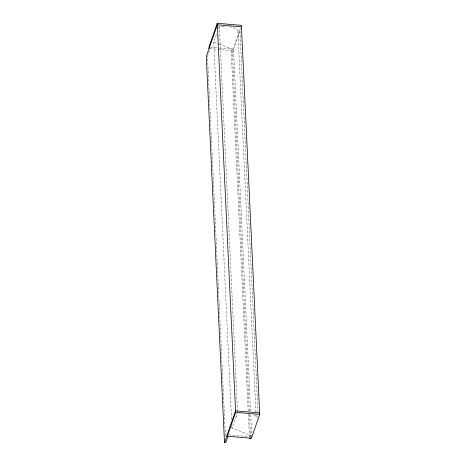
<?xml version="1.0" encoding="UTF-8"?>
<svg xmlns="http://www.w3.org/2000/svg" width="466" height="466" viewBox="0 0 466 466"><rect width="100%" height="100%" fill="white"/><g stroke="black" fill="none" stroke-linecap="round" stroke-linejoin="round"><path stroke-width="0.35" stroke-dasharray="2.33 1.75" d="M231.526 419.458L213.725 42.08L216.76 33.366M218.391 28.676L219.329 25.997L221.437 26.172M248.197 411.105L231.287 52.629L231.998 50.584M225.428 436.159L207.521 56.596L210.253 48.749L233.117 50.678L233.047 49.204L240.648 27.378M249.316 411.198L232.4 52.722L240.596 29.201M250.731 414.565L251.722 435.652L231.94 428.184L237.544 412.101M222.136 26.23L226.354 26.585M229.167 26.824A11.848 6.792 -2.7 0 1 237.905 30.82L239.973 30.995L257.943 412.008M210.364 47.293L218.869 48.01M219.579 48.068L233.047 49.204M231.287 52.629L232.4 52.722M253.586 414.693A11.848 6.792 -2.7 0 1 256.119 416.924L258.187 417.099M228.649 434.871L251.331 436.782M213.725 42.08L218.344 43.821M219.003 44.072L233.507 49.547L250.557 410.93M237.905 30.82L255.881 411.833M256.02 414.746L256.119 416.924M249.485 414.833L250.586 438.104M248.337 414.012L249.502 438.733M219.329 25.997L237.509 411.373M236.437 415.264L236.507 416.738M231.835 426.006L231.94 428.184"/><path stroke-width="0.7" d="M227.233 434.755L227.303 436.228L251.401 438.256L259.713 414.385L241.359 25.333L217.261 23.3L208.949 47.171L209.018 48.645M228.014 436.164L225.736 442.7L224.501 442.595L235.546 410.878L259.644 412.911L259.224 414.105M227.303 436.228L235.615 412.352L217.261 23.3M251.058 437.557L250.615 438.832L249.502 438.733M241.429 26.807L217.331 24.774L206.287 56.491L224.501 442.595M235.615 412.352L259.713 414.385"/></g></svg>
